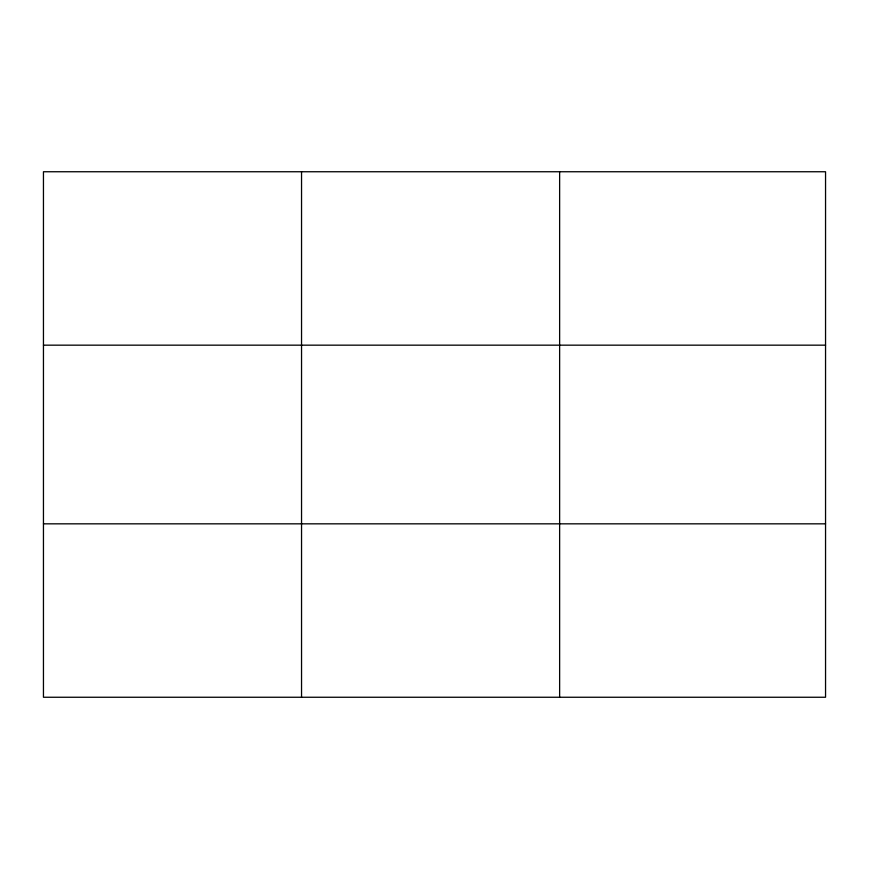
<?xml version="1.0" encoding="UTF-8"?>
<svg xmlns="http://www.w3.org/2000/svg" width="869" height="869" viewBox="0 0 869 869"><rect width="100%" height="100%" fill="white"/><g stroke="black" fill="none" stroke-linecap="round" stroke-linejoin="round"><path stroke-width="1.3" d="M301.543 171.747L301.543 697.253M559.636 171.747L559.636 697.253M825.55 345.167L825.55 171.747L43.45 171.747L43.45 697.253L825.55 697.253L825.55 345.167L43.45 345.167M43.45 523.833L825.55 523.833"/></g></svg>
